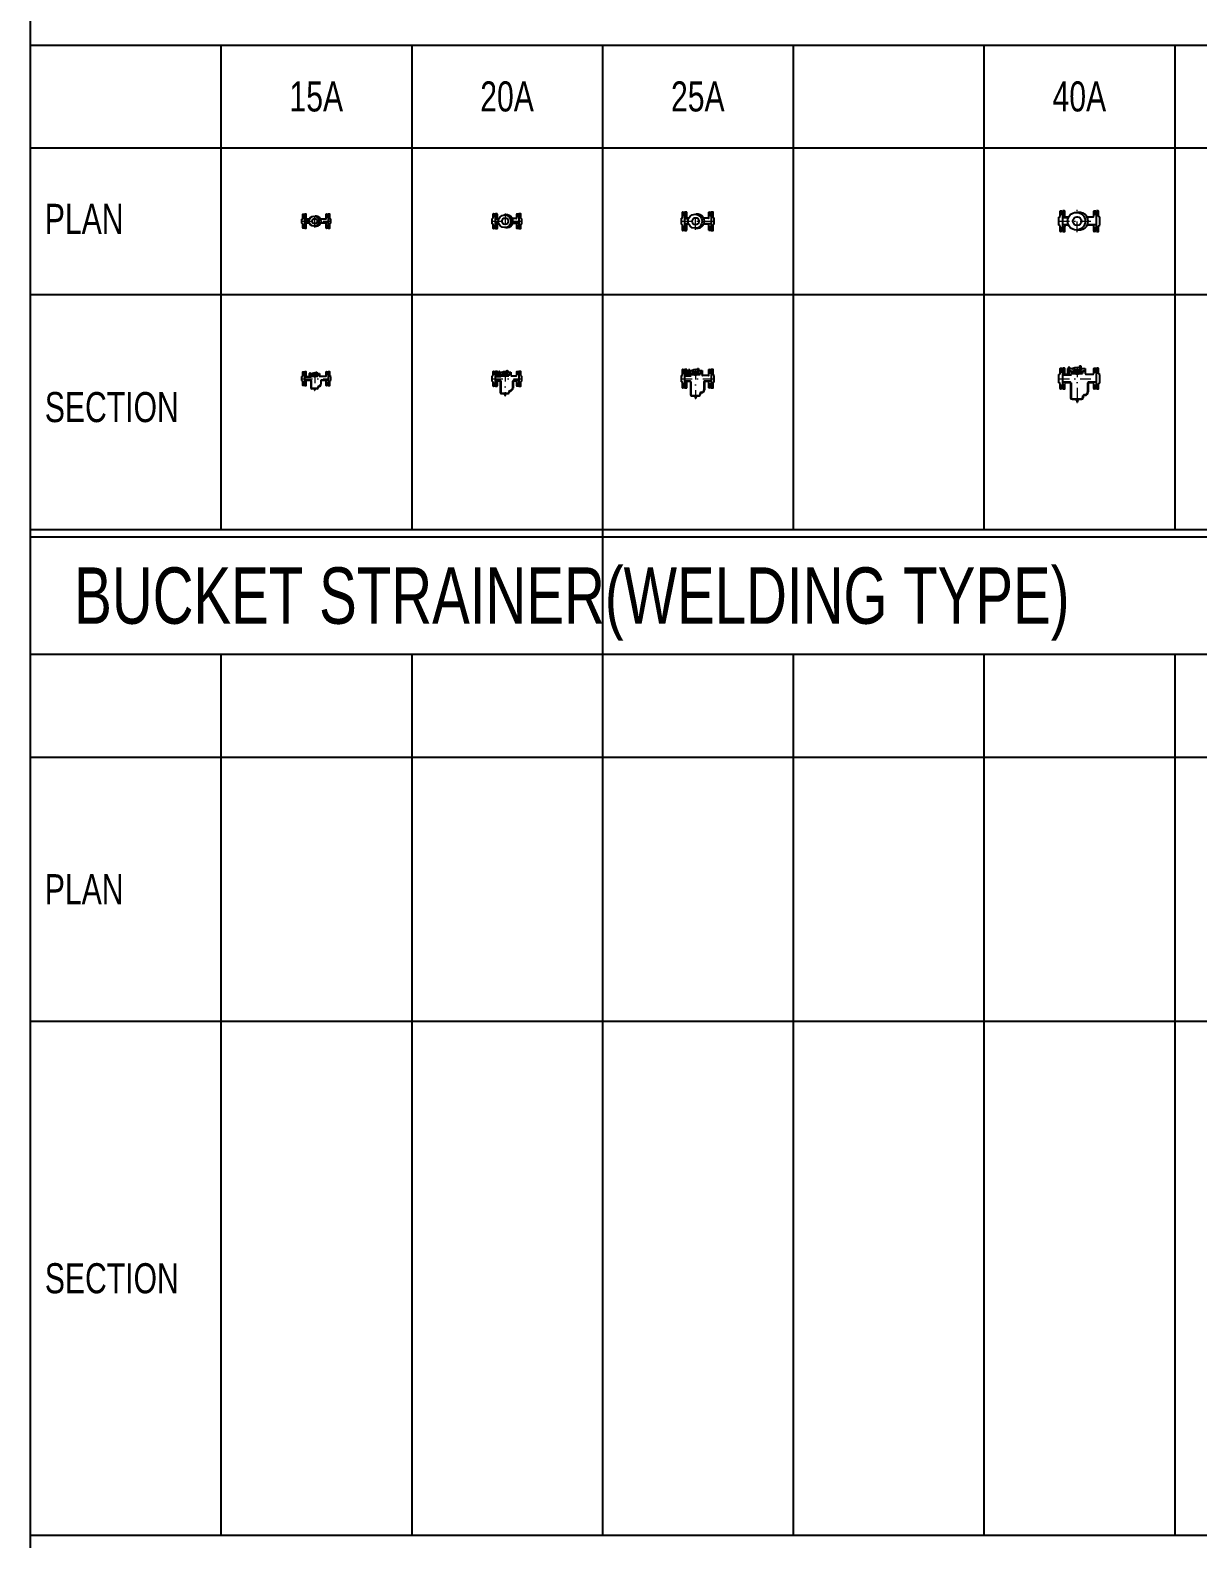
# Model space of a CAD drawing. Extents: x 0 to 60630, y 0 to 46389.
# Drawn here: x 27630 to 35587, y 24514 to 34790 of the extents above; entities that cross this region are included whole.
import ezdxf
from ezdxf.enums import TextEntityAlignment as Align

# ---------------------------------------------------------------- set-up
doc = ezdxf.new("R2010")
doc.units = 0
doc.header["$LTSCALE"] = 30
doc.header["$MEASUREMENT"] = 0
doc.linetypes.add('DGN Style 2', pattern=[3, 1.8, -1.2])
doc.linetypes.add('DGN Style 4', pattern=[4.8, 2.4, -1.2, 0, -1.2])
for name, color, linetype, lineweight in [('L(c)', 1, 'DGN Style 4', 5), ('L(hid)', 2, 'DGN Style 2', 5), ('L(txt)', 2, 'Continuous', 13)]:
    doc.layers.add(name, color=color, linetype=linetype, lineweight=lineweight)
doc.styles.add('Style-ENGINEERING', font='ENGINEERING.shx')

# ---------------------------------------------------------------- blocks, each defined once
blk = doc.blocks.new('*U180')
for p, q in [((-98, 14), (-92, 17)), ((-98, -14), (-98, 14)), ((-92, 17), (-92, 47)), ((-91, 48), (-81, 48)), ((-81, 27), (-81, 48)), ((-80, 26), (-80, -26)), ((-80, 26), (-80, -26)), ((-80, 11), (-47, 11)), ((-69, 48), (-79, 48)), ((-79, 27), (-79, 48)), ((-68, 16), (-68, 47)), ((-46, 13), (-64, 13)), ((64, 15), (29, 15)), ((68, 18), (68, 47)), ((69, 48), (79, 48)), ((79, 27), (79, 48)), ((80, 26), (80, -26)), ((80, 26), (80, -26)), ((91, 48), (81, 48)), ((81, 27), (81, 48)), ((92, 17), (92, 47)), ((98, 14), (92, 17)), ((98, -14), (98, 14)), ((-92, -17), (-98, -14)), ((-92, -46), (-92, -17)), ((-81, -47), (-91, -47)), ((-81, -47), (-81, -27)), ((-80, -11), (-47, -11)), ((-79, -47), (-79, -27)), ((-79, -47), (-69, -47)), ((-68, -46), (-68, -16)), ((-46, -13), (-64, -13)), ((80, -11), (30, -11)), ((64, -13), (30, -13)), ((68, -46), (68, -16)), ((79, -47), (69, -47)), ((79, -47), (79, -27)), ((81, -47), (81, -27)), ((81, -47), (91, -47)), ((92, -17), (98, -14)), ((92, -46), (92, -17))]:
    blk.add_line(p, q)
for centre, radius in [((-14, 0), 34.6), ((-11, 0), 17.3)]:
    blk.add_circle(centre, radius)
for centre, radius, start, end in [((-91, 47), 1, 90, 180), ((-80, 27), 1, 180, 270), ((-80, 27), 1, 270, 0), ((-69, 47), 1, 0, 90), ((-64, 16), 3.6, 180, 270), ((-2, 0), 34.6, 260.4059, 99.5941), ((64, 18), 3.6, 270, 0), ((69, 47), 1, 90, 180), ((80, 27), 1, 180, 270), ((80, 27), 1, 270, 0), ((91, 47), 1, 0, 90), ((-91, -46), 1, 180, 270), ((-80, -27), 1, 90, 180), ((-80, -27), 1, 0, 90), ((-69, -46), 1, 270, 0), ((-64, -16), 3.6, 90, 180), ((64, -16), 3.6, 0, 90), ((69, -46), 1, 180, 270), ((80, -27), 1, 90, 180), ((80, -27), 1, 0, 90), ((91, -46), 1, 270, 0)]:
    blk.add_arc(centre, radius, start, end)
blk = doc.blocks.new('*U181')
for p, q in [((-101, 17), (-94, 21)), ((-101, -17), (-101, 17)), ((-94, 21), (-94, 49)), ((-93, 50), (-81, 50)), ((-81, 30), (-81, 50)), ((-80, 29), (-80, -29)), ((-80, 29), (-80, -29)), ((-58, 14), (-80, 14)), ((-67, 50), (-79, 50)), ((-79, 30), (-79, 50)), ((-66, 20), (-66, 49)), ((-57, 16), (-62, 16)), ((62, 18), (37, 18)), ((66, 22), (66, 49)), ((67, 50), (79, 50)), ((79, 30), (79, 50)), ((80, 29), (80, -29)), ((80, 29), (80, -29)), ((93, 50), (81, 50)), ((81, 30), (81, 50)), ((94, 21), (94, 49)), ((101, 17), (94, 21)), ((101, -17), (101, 17)), ((-94, -21), (-101, -17)), ((-94, -49), (-94, -21)), ((-81, -50), (-93, -50)), ((-81, -50), (-81, -30)), ((-58, -14), (-80, -14)), ((-79, -50), (-79, -30)), ((-79, -50), (-67, -50)), ((-66, -49), (-66, -20)), ((-57, -16), (-62, -16)), ((62, -16), (38, -16)), ((80, -13), (39, -13)), ((66, -49), (66, -20)), ((79, -50), (67, -50)), ((79, -50), (79, -30)), ((81, -50), (81, -30)), ((81, -50), (93, -50)), ((94, -21), (101, -17)), ((94, -49), (94, -21))]:
    blk.add_line(p, q)
for centre, radius in [((-17, 0), 43.2), ((-13, 0), 21.6)]:
    blk.add_circle(centre, radius)
for centre, radius, start, end in [((-93, 49), 1, 90, 180), ((-80, 30), 1, 180, 270), ((-80, 30), 1, 270, 0), ((-67, 49), 1, 0, 90), ((-62, 20), 3.6, 180, 270), ((-3, 0), 43.2, 260.4059, 99.5941), ((62, 22), 3.6, 270, 0), ((67, 49), 1, 90, 180), ((80, 30), 1, 180, 270), ((80, 30), 1, 270, 0), ((93, 49), 1, 0, 90), ((-93, -49), 1, 180, 270), ((-80, -30), 1, 90, 180), ((-80, -30), 1, 0, 90), ((-67, -49), 1, 270, 0), ((-62, -20), 3.6, 90, 180), ((62, -20), 3.6, 0, 90), ((67, -49), 1, 180, 270), ((80, -30), 1, 90, 180), ((80, -30), 1, 0, 90), ((93, -49), 1, 270, 0)]:
    blk.add_arc(centre, radius, start, end)
blk = doc.blocks.new('*U182')
for p, q in [((-111, 20), (-104, 24)), ((-111, -21), (-111, 20)), ((-104, 24), (-104, 61)), ((-103, 62), (-91, 62)), ((-91, 36), (-91, 62)), ((-90, 35), (-90, -35)), ((-90, 35), (-90, -35)), ((-64, 17), (-90, 17)), ((-77, 62), (-89, 62)), ((-89, 36), (-89, 62)), ((-76, 24), (-76, 61)), ((-63, 20), (-72, 20)), ((72, 20), (41, 20)), ((76, 24), (76, 61)), ((77, 62), (89, 62)), ((89, 36), (89, 62)), ((90, 35), (90, -35)), ((90, 35), (90, -35)), ((103, 62), (91, 62)), ((91, 36), (91, 62)), ((104, 24), (104, 61)), ((111, 20), (104, 24)), ((111, -21), (111, 20)), ((-104, -24), (-111, -21)), ((-104, -62), (-104, -24)), ((-91, -63), (-103, -63)), ((-91, -63), (-91, -36)), ((-64, -17), (-90, -17)), ((-89, -63), (-89, -36)), ((-89, -63), (-77, -63)), ((-76, -62), (-76, -24)), ((-63, -20), (-72, -20)), ((72, -20), (41, -20)), ((90, -17), (42, -17)), ((76, -62), (76, -24)), ((89, -63), (77, -63)), ((89, -63), (89, -36)), ((91, -63), (91, -36)), ((91, -63), (103, -63)), ((104, -24), (111, -21)), ((104, -62), (104, -24))]:
    blk.add_line(p, q)
for centre, radius in [((-19, 0), 48), ((-15, 0), 24)]:
    blk.add_circle(centre, radius)
for centre, radius, start, end in [((-103, 61), 1, 90, 180), ((-90, 36), 1, 180, 270), ((-90, 36), 1, 270, 0), ((-77, 61), 1, 0, 90), ((-72, 24), 4, 180, 270), ((-3, 0), 48, 260.4059, 99.5941), ((72, 24), 4, 270, 0), ((77, 61), 1, 90, 180), ((90, 36), 1, 180, 270), ((90, 36), 1, 270, 0), ((103, 61), 1, 0, 90), ((-103, -62), 1, 180, 270), ((-90, -36), 1, 90, 180), ((-90, -36), 1, 0, 90), ((-77, -62), 1, 270, 0), ((-72, -24), 4, 90, 180), ((72, -24), 4, 0, 90), ((77, -62), 1, 180, 270), ((90, -36), 1, 90, 180), ((90, -36), 1, 0, 90), ((103, -62), 1, 270, 0)]:
    blk.add_arc(centre, radius, start, end)
blk = doc.blocks.new('*U183')
for p, q in [((-139, 28), (-131, 32)), ((-139, -28), (-139, 28)), ((-131, 32), (-131, 68)), ((-129, 70), (-117, 70)), ((-117, 45), (-117, 70)), ((-115, 43), (-115, -42)), ((-115, 43), (-115, -42)), ((-75, 24), (-115, 24)), ((-101, 70), (-113, 70)), ((-113, 45), (-113, 70)), ((-99, 33), (-99, 68)), ((-73, 28), (-94, 28)), ((94, 28), (53, 28)), ((99, 33), (99, 68)), ((101, 70), (113, 70)), ((113, 45), (113, 70)), ((115, 43), (115, -42)), ((115, 43), (115, -42)), ((129, 70), (117, 70)), ((117, 45), (117, 70)), ((131, 32), (131, 68)), ((139, 28), (131, 32)), ((139, -28), (139, 28)), ((-131, -32), (-139, -28)), ((-131, -68), (-131, -32)), ((-117, -70), (-129, -70)), ((-117, -70), (-117, -44)), ((-75, -24), (-115, -24)), ((-113, -70), (-113, -44)), ((-113, -70), (-101, -70)), ((-99, -68), (-99, -33)), ((-73, -28), (-94, -28)), ((94, -28), (53, -28)), ((115, -24), (55, -24)), ((99, -68), (99, -33)), ((113, -70), (101, -70)), ((113, -70), (113, -44)), ((117, -70), (117, -44)), ((117, -70), (129, -70)), ((131, -32), (139, -28)), ((131, -68), (131, -32))]:
    blk.add_line(p, q)
for centre, radius in [((-20, 0), 60), ((-15, 0), 30)]:
    blk.add_circle(centre, radius)
for centre, radius, start, end in [((-129, 68), 2, 90, 180), ((-115, 45), 2, 180, 270), ((-115, 45), 2, 270, 0), ((-101, 68), 2, 0, 90), ((-94, 33), 5, 180, 270), ((0, 0), 60, 260.4059, 99.5941), ((94, 33), 5, 270, 0), ((101, 68), 2, 90, 180), ((115, 45), 2, 180, 270), ((115, 45), 2, 270, 0), ((129, 68), 2, 0, 90), ((-129, -68), 2, 180, 270), ((-115, -44), 2, 90, 180), ((-115, -44), 2, 0, 90), ((-101, -68), 2, 270, 0), ((-94, -33), 5, 90, 180), ((94, -33), 5, 0, 90), ((101, -68), 2, 180, 270), ((115, -44), 2, 90, 180), ((115, -44), 2, 0, 90), ((129, -68), 2, 270, 0)]:
    blk.add_arc(centre, radius, start, end)
blk = doc.blocks.new('*U202')
for p, q in [((-131, 69), (-131, 105)), ((-129, 107), (-117, 107)), ((-117, 81), (-117, 107)), ((-101, 107), (-113, 107)), ((-113, 81), (-113, 107)), ((-99, 70), (-99, 105)), ((-80, 106), (-80, 90)), ((-80, 106), (-45, 106)), ((-77, 107), (-63, 107)), ((-77, 107), (-77, 106)), ((-76, 112), (-75, 112)), ((-76, 112), (-76, 107)), ((-76, 107), (-64, 107)), ((-75, 112), (-65, 112)), ((-73, 112), (-73, 107)), ((-67, 112), (-67, 107)), ((-65, 112), (-64, 112)), ((-64, 112), (-64, 107)), ((-63, 107), (-63, 106)), ((0, 116), (0, 112)), ((0, 116), (10, 116)), ((1, 123), (1, 116)), ((1, 123), (9, 123)), ((1, 123), (5, 116)), ((1, 116), (5, 123)), ((5, 123), (5, 116)), ((5, 123), (9, 116)), ((5, 116), (9, 123)), ((9, 123), (9, 116)), ((10, 116), (10, 108)), ((15, 106), (40, 106)), ((40, 106), (40, 90)), ((99, 70), (99, 105)), ((101, 107), (113, 107)), ((113, 81), (113, 107)), ((129, 107), (117, 107)), ((117, 81), (117, 107)), ((131, 69), (131, 105)), ((-139, 65), (-131, 69)), ((-139, 8), (-139, 65)), ((-131, 4), (-139, 8)), ((-131, -31), (-131, 4)), ((-115, 79), (-115, -6)), ((-115, 79), (-115, -6)), ((-59, 61), (-115, 61)), ((-61, 12), (-115, 12)), ((-99, -31), (-99, 3)), ((-70, 65), (-94, 65)), ((-65, 8), (-94, 8)), ((-80, 90), (-54, 90)), ((-80, 87), (-80, 71)), ((-80, 87), (-55, 87)), ((-70, 71), (-80, 71)), ((-70, 71), (-70, 65)), ((-60, 3), (-60, -94)), ((-56, 7), (-56, -94)), ((-54, 90), (-54, 66)), ((-54, 82), (-31, 82)), ((-54, 72), (-28, 72)), ((-45, 90), (-45, 82)), ((-2, 72), (22, 72)), ((1, 82), (15, 82)), ((15, 90), (15, 72)), ((22, 90), (40, 90)), ((22, 90), (22, 72)), ((22, 87), (40, 87)), ((40, 87), (40, 70)), ((94, 65), (45, 65)), ((56, 7), (56, -53)), ((60, 3), (60, -53)), ((115, 12), (61, 12)), ((94, 8), (65, 8)), ((99, -31), (99, 3)), ((115, 79), (115, -6)), ((115, 79), (115, -6)), ((139, 65), (131, 69)), ((131, 4), (139, 8)), ((131, -31), (131, 4)), ((139, 8), (139, 65)), ((-117, -33), (-129, -33)), ((-117, -33), (-117, -8)), ((-113, -33), (-113, -8)), ((-113, -33), (-101, -33)), ((-50, -100), (15, -100)), ((-17, -100), (-17, -123)), ((-12, -100), (-12, -123)), ((21, -89), (21, -94)), ((25, -89), (25, -94)), ((35, -73), (36, -73)), ((35, -77), (36, -77)), ((113, -33), (101, -33)), ((113, -33), (113, -8)), ((117, -33), (117, -8)), ((117, -33), (129, -33)), ((-50, -104), (-30, -104)), ((-25, -107), (-30, -104)), ((-25, -107), (-17, -107)), ((-17, -118), (-12, -118)), ((-17, -118), (-12, -123)), ((-17, -123), (-12, -118)), ((-17, -123), (-12, -123)), ((-12, -107), (-5, -107)), ((-5, -107), (0, -104)), ((0, -104), (15, -104))]:
    blk.add_line(p, q)
for radius in [16.2, 12.5]:
    blk.add_circle((-15, 82), radius)
for centre, radius, start, end in [((-129, 105), 2, 90, 180), ((-101, 105), 2, 0, 90), ((-74, 110), 2.55, 55.591, 124.409), ((-70, 102), 10, 90.4002, 107.1986), ((-70, 102), 10, 72.8014, 89.5998), ((-66, 110), 2.55, 55.591, 124.409), ((-15, 53), 60.3, 60.1372, 119.8628), ((101, 105), 2, 90, 180), ((129, 105), 2, 0, 90), ((-115, 81), 2, 180, 270), ((-115, 81), 2, 270, 0), ((-94, 70), 5, 180, 270), ((-94, 3), 5, 90, 180), ((-65, 3), 5, 0, 90), ((-61, 7), 5, 0, 90), ((-59, 66), 5, 270, 0), ((-15, 38), 60.3, 60.1372, 119.8628), ((45, 70), 5, 180, 270), ((61, 7), 5, 90, 180), ((65, 3), 5, 90, 180), ((94, 70), 5, 270, 0), ((94, 3), 5, 0, 90), ((115, 81), 2, 180, 270), ((115, 81), 2, 270, 0), ((-129, -31), 2, 180, 270), ((-115, -8), 2, 90, 180), ((-115, -8), 2, 0, 90), ((-101, -31), 2, 270, 0), ((-50, -94), 10, 180, 270), ((-50, -94), 6, 180, 270), ((15, -94), 10, 270, 0), ((15, -94), 6, 270, 0), ((36, -53), 20, 270, 0), ((36, -53), 24, 270, 0), ((101, -31), 2, 180, 270), ((115, -8), 2, 90, 180), ((115, -8), 2, 0, 90), ((129, -31), 2, 270, 0)]:
    blk.add_arc(centre, radius, start, end)
for major_axis, ratio in [((0, 16), 0.875), ((0, 12), 0.833333)]:
    blk.add_ellipse((35, -89), major_axis=major_axis, ratio=ratio, start_param=0, end_param=1.570796)
blk = doc.blocks.new('*U203')
for p, q in [((-111, 52), (-104, 56)), ((-111, 11), (-111, 52)), ((-104, 8), (-111, 11)), ((-104, 56), (-104, 93)), ((-104, -30), (-104, 8)), ((-103, 94), (-91, 94)), ((-91, 68), (-91, 94)), ((-90, 67), (-90, -3)), ((-90, 67), (-90, -3)), ((-50, 49), (-90, 49)), ((-52, 15), (-90, 15)), ((-77, 94), (-89, 94)), ((-89, 68), (-89, 94)), ((-76, 56), (-76, 93)), ((-76, -30), (-76, 8)), ((-59, 52), (-72, 52)), ((-55, 12), (-72, 12)), ((-67, 87), (-67, 74)), ((-67, 87), (-39, 87)), ((-67, 74), (-46, 74)), ((-67, 72), (-67, 59)), ((-67, 72), (-47, 72)), ((-59, 59), (-67, 59)), ((-65, 88), (-53, 88)), ((-65, 88), (-65, 87)), ((-64, 92), (-63, 92)), ((-64, 92), (-64, 88)), ((-64, 88), (-54, 88)), ((-63, 92), (-55, 92)), ((-61, 92), (-61, 88)), ((-59, 59), (-59, 52)), ((-57, 92), (-57, 88)), ((-55, 92), (-54, 92)), ((-54, 92), (-54, 88)), ((-53, 88), (-53, 87)), ((-51, 8), (-51, -78)), ((-48, 11), (-48, -78)), ((-46, 74), (-46, 53)), ((-46, 68), (-28, 68)), ((-46, 60), (-25, 60)), ((-39, 74), (-39, 68)), ((-5, 60), (15, 60)), ((-3, 95), (-3, 92)), ((-3, 95), (5, 95)), ((-2, 101), (-2, 95)), ((-2, 101), (4, 101)), ((-2, 101), (1, 95)), ((-2, 95), (1, 101)), ((-2, 68), (9, 68)), ((1, 101), (1, 95)), ((1, 101), (4, 95)), ((1, 95), (4, 101)), ((4, 101), (4, 95)), ((5, 95), (5, 89)), ((9, 87), (29, 87)), ((9, 74), (9, 60)), ((15, 74), (29, 74)), ((15, 74), (15, 60)), ((15, 72), (29, 72)), ((29, 87), (29, 74)), ((29, 72), (29, 56)), ((72, 52), (33, 52)), ((42, 11), (42, -45)), ((45, 8), (45, -45)), ((90, 15), (46, 15)), ((72, 12), (49, 12)), ((76, 56), (76, 93)), ((76, -30), (76, 8)), ((77, 94), (89, 94)), ((89, 68), (89, 94)), ((90, 67), (90, -3)), ((90, 67), (90, -3)), ((103, 94), (91, 94)), ((91, 68), (91, 94)), ((104, 56), (104, 93)), ((111, 52), (104, 56)), ((104, 8), (111, 11)), ((104, -30), (104, 8)), ((111, 11), (111, 52)), ((-91, -31), (-103, -31)), ((-91, -31), (-91, -4)), ((-89, -31), (-89, -4)), ((-89, -31), (-77, -31)), ((-43, -83), (9, -83)), ((-43, -86), (-27, -86)), ((-23, -88), (-27, -86)), ((-23, -88), (-17, -88)), ((-17, -83), (-17, -101)), ((-17, -97), (-13, -97)), ((-17, -97), (-13, -101)), ((-17, -101), (-13, -97)), ((-17, -101), (-13, -101)), ((-13, -83), (-13, -101)), ((-13, -88), (-7, -88)), ((-7, -88), (-3, -86)), ((-3, -86), (9, -86)), ((14, -74), (14, -78)), ((17, -74), (17, -78)), ((25, -61), (26, -61)), ((25, -64), (26, -64)), ((89, -31), (77, -31)), ((89, -31), (89, -4)), ((91, -31), (91, -4)), ((91, -31), (103, -31))]:
    blk.add_line(p, q)
for radius in [12.9, 10]:
    blk.add_circle((-15, 68), radius)
for centre, radius, start, end in [((-103, 93), 1, 90, 180), ((-90, 68), 1, 180, 270), ((-90, 68), 1, 270, 0), ((-77, 93), 1, 0, 90), ((-72, 56), 4, 180, 270), ((-72, 8), 4, 90, 180), ((-62, 90), 2.04, 55.591, 124.409), ((-59, 84), 8, 90.4002, 107.1986), ((-59, 84), 8, 72.8014, 89.5998), ((-56, 90), 2.04, 55.591, 124.409), ((-55, 8), 4, 0, 90), ((-52, 11), 4, 0, 90), ((-50, 53), 4, 270, 0), ((-15, 45), 48.2, 60.1372, 119.8628), ((-15, 32), 48.2, 60.1372, 119.8628), ((33, 56), 4, 180, 270), ((46, 11), 4, 90, 180), ((49, 8), 4, 90, 180), ((72, 56), 4, 270, 0), ((72, 8), 4, 0, 90), ((77, 93), 1, 90, 180), ((90, 68), 1, 180, 270), ((90, 68), 1, 270, 0), ((103, 93), 1, 0, 90), ((-103, -30), 1, 180, 270), ((-90, -4), 1, 90, 180), ((-90, -4), 1, 0, 90), ((-77, -30), 1, 270, 0), ((-43, -78), 8, 180, 270), ((-43, -78), 4.8, 180, 270), ((9, -78), 8, 270, 0), ((9, -78), 4.8, 270, 0), ((26, -45), 16, 270, 0), ((26, -45), 19.2, 270, 0), ((77, -30), 1, 180, 270), ((90, -4), 1, 90, 180), ((90, -4), 1, 0, 90), ((103, -30), 1, 270, 0)]:
    blk.add_arc(centre, radius, start, end)
for major_axis, ratio in [((0, 12.8), 0.875), ((0, 9.6), 0.833333)]:
    blk.add_ellipse((25, -74), major_axis=major_axis, ratio=ratio, start_param=0, end_param=1.570796)
blk = doc.blocks.new('*U204')
for p, q in [((-101, 46), (-94, 50)), ((-101, 12), (-101, 46)), ((-94, 8), (-101, 12)), ((-94, 50), (-94, 78)), ((-94, -20), (-94, 8)), ((-93, 79), (-81, 79)), ((-81, 59), (-81, 79)), ((-80, 58), (-80, 0)), ((-80, 58), (-80, 0)), ((-45, 43), (-80, 43)), ((-46, 15), (-80, 15)), ((-67, 79), (-79, 79)), ((-79, 59), (-79, 79)), ((-66, 49), (-66, 78)), ((-66, -20), (-66, 9)), ((-53, 45), (-62, 45)), ((-49, 13), (-62, 13)), ((-60, 73), (-60, 61)), ((-60, 73), (-35, 73)), ((-60, 61), (-41, 61)), ((-60, 59), (-60, 48)), ((-60, 59), (-42, 59)), ((-53, 48), (-60, 48)), ((-58, 74), (-48, 74)), ((-58, 74), (-58, 73)), ((-57, 77), (-57, 77)), ((-57, 77), (-49, 77)), ((-57, 77), (-57, 74)), ((-57, 74), (-49, 74)), ((-55, 77), (-55, 74)), ((-53, 48), (-53, 45)), ((-51, 77), (-51, 74)), ((-49, 77), (-49, 77)), ((-49, 77), (-49, 74)), ((-48, 74), (-48, 73)), ((-46, 9), (-46, -65)), ((-43, 12), (-43, -65)), ((-41, 61), (-41, 46)), ((-41, 55), (-25, 55)), ((-41, 48), (-22, 48)), ((-35, 61), (-35, 55)), ((-4, 48), (13, 48)), ((-3, 80), (-3, 77)), ((-3, 80), (5, 80)), ((-2, 85), (-2, 80)), ((-2, 85), (4, 85)), ((-2, 85), (1, 80)), ((-2, 80), (1, 85)), ((-2, 55), (8, 55)), ((1, 85), (1, 80)), ((1, 85), (4, 80)), ((1, 80), (4, 85)), ((4, 85), (4, 80)), ((5, 80), (5, 75)), ((8, 73), (26, 73)), ((8, 61), (8, 48)), ((13, 61), (26, 61)), ((13, 61), (13, 48)), ((13, 59), (26, 59)), ((26, 73), (26, 61)), ((26, 59), (26, 51)), ((62, 47), (30, 47)), ((38, 13), (38, -35)), ((80, 16), (41, 16)), ((41, 9), (41, -35)), ((62, 13), (44, 13)), ((66, 51), (66, 78)), ((66, -20), (66, 9)), ((67, 79), (79, 79)), ((79, 59), (79, 79)), ((80, 58), (80, 0)), ((80, 58), (80, 0)), ((93, 79), (81, 79)), ((81, 59), (81, 79)), ((94, 50), (94, 78)), ((101, 46), (94, 50)), ((94, 8), (101, 12)), ((94, -20), (94, 8)), ((101, 12), (101, 46)), ((-81, -21), (-93, -21)), ((-81, -21), (-81, -1)), ((-79, -21), (-79, -1)), ((-79, -21), (-67, -21)), ((-39, -69), (8, -69)), ((-39, -72), (-24, -72)), ((-21, -74), (-24, -72)), ((-21, -74), (-15, -74)), ((-15, -69), (-15, -85)), ((-15, -82), (-12, -82)), ((-15, -82), (-12, -85)), ((-15, -85), (-12, -82)), ((-15, -85), (-12, -85)), ((-12, -69), (-12, -85)), ((-12, -74), (-6, -74)), ((-6, -74), (-3, -72)), ((-3, -72), (8, -72)), ((13, -61), (13, -65)), ((15, -61), (15, -65)), ((23, -49), (23, -49)), ((23, -52), (23, -52)), ((79, -21), (67, -21)), ((79, -21), (79, -1)), ((81, -21), (81, -1)), ((81, -21), (93, -21))]:
    blk.add_line(p, q)
for radius in [11.6, 9]:
    blk.add_circle((-13, 55), radius)
for centre, radius, start, end in [((-93, 78), 1, 90, 180), ((-80, 59), 1, 180, 270), ((-80, 59), 1, 270, 0), ((-67, 78), 1, 0, 90), ((-62, 49), 3.6, 180, 270), ((-62, 9), 3.6, 90, 180), ((-56, 76), 1.84, 55.591, 124.409), ((-53, 70), 7.2, 90.4002, 107.1986), ((-53, 70), 7.2, 72.8014, 89.5998), ((-50, 76), 1.84, 55.591, 124.409), ((-49, 9), 3.6, 0, 90), ((-46, 12), 3.6, 0, 90), ((-45, 46), 3.6, 270, 0), ((-13, 35), 43.4, 60.1372, 119.8628), ((-13, 24), 43.4, 60.1372, 119.8628), ((30, 51), 3.6, 180, 270), ((41, 13), 3.6, 90, 180), ((44, 9), 3.6, 90, 180), ((62, 51), 3.6, 270, 0), ((62, 9), 3.6, 0, 90), ((67, 78), 1, 90, 180), ((80, 59), 1, 180, 270), ((80, 59), 1, 270, 0), ((93, 78), 1, 0, 90), ((-93, -20), 1, 180, 270), ((-80, -1), 1, 90, 180), ((-80, -1), 1, 0, 90), ((-67, -20), 1, 270, 0), ((-39, -65), 7.2, 180, 270), ((-39, -65), 4.32, 180, 270), ((8, -65), 7.2, 270, 0), ((8, -65), 4.32, 270, 0), ((23, -35), 14.4, 270, 0), ((23, -35), 17.3, 270, 0), ((67, -20), 1, 180, 270), ((80, -1), 1, 90, 180), ((80, -1), 1, 0, 90), ((93, -20), 1, 270, 0)]:
    blk.add_arc(centre, radius, start, end)
for major_axis, ratio in [((0, 11.5), 0.875), ((0, 8.64), 0.833333)]:
    blk.add_ellipse((23, -61), major_axis=major_axis, ratio=ratio, start_param=0, end_param=1.570796)
blk = doc.blocks.new('*U205')
for p, q in [((-98, 30), (-92, 33)), ((-98, 2), (-98, 30)), ((-92, -1), (-98, 2)), ((-92, 33), (-92, 62)), ((-91, 63), (-81, 63)), ((-81, 43), (-81, 63)), ((-80, 42), (-80, -10)), ((-80, 42), (-80, -10)), ((-80, 27), (-36, 27)), ((-80, 5), (-38, 5)), ((-69, 63), (-79, 63)), ((-79, 43), (-79, 63)), ((-68, 32), (-68, 62)), ((-43, 29), (-64, 29)), ((-40, 3), (-64, 3)), ((-49, 50), (-49, 43)), ((-49, 50), (-28, 50)), ((-49, 43), (-34, 43)), ((-49, 41), (-49, 34)), ((-49, 41), (-34, 41)), ((-43, 34), (-49, 34)), ((-47, 51), (-39, 51)), ((-47, 51), (-47, 50)), ((-46, 53), (-46, 54)), ((-46, 54), (-40, 54)), ((-46, 53), (-46, 51)), ((-46, 51), (-39, 51)), ((-44, 53), (-44, 51)), ((-43, 34), (-43, 29)), ((-41, 53), (-41, 51)), ((-40, 54), (-39, 53)), ((-39, 53), (-39, 51)), ((-39, 51), (-39, 50)), ((-37, 0), (-37, -47)), ((-35, 2), (-35, -47)), ((-34, 43), (-34, 30)), ((-34, 38), (-20, 38)), ((-34, 32), (-18, 32)), ((-28, 43), (-28, 38)), ((-4, 32), (10, 32)), ((-2, 60), (-2, 56)), ((-2, 60), (3, 60)), ((-2, 60), (0, 56)), ((-2, 56), (0, 60)), ((-2, 56), (-2, 53)), ((-2, 56), (3, 56)), ((-2, 38), (6, 38)), ((0, 60), (0, 56)), ((0, 60), (3, 56)), ((0, 56), (3, 60)), ((3, 60), (3, 56)), ((3, 56), (3, 51)), ((6, 50), (21, 50)), ((6, 43), (6, 32)), ((10, 43), (21, 43)), ((10, 43), (10, 32)), ((10, 41), (21, 41)), ((21, 50), (21, 43)), ((21, 41), (21, 33)), ((64, 31), (23, 31)), ((30, 2), (30, -23)), ((32, 0), (32, -23)), ((80, 5), (33, 5)), ((64, 3), (35, 3)), ((68, 34), (68, 62)), ((69, 63), (79, 63)), ((79, 43), (79, 63)), ((80, 42), (80, -10)), ((80, 42), (80, -10)), ((91, 63), (81, 63)), ((81, 43), (81, 63)), ((92, 33), (92, 62)), ((98, 30), (92, 33)), ((92, -1), (98, 2)), ((98, 2), (98, 30)), ((-92, -31), (-92, -1)), ((-81, -32), (-91, -32)), ((-81, -32), (-81, -11)), ((-79, -32), (-79, -11)), ((-79, -32), (-69, -32)), ((-68, -31), (-68, 0)), ((-31, -50), (6, -50)), ((-31, -52), (-20, -52)), ((-17, -54), (-20, -52)), ((-17, -54), (-13, -54)), ((-13, -50), (-13, -63)), ((-13, -60), (-10, -60)), ((-13, -60), (-10, -63)), ((-13, -63), (-10, -60)), ((-13, -63), (-10, -63)), ((-10, -50), (-10, -63)), ((-10, -54), (-5, -54)), ((-5, -54), (-2, -52)), ((-2, -52), (6, -52)), ((10, -44), (10, -47)), ((12, -44), (12, -47)), ((18, -35), (18, -35)), ((18, -37), (18, -37)), ((68, -31), (68, 0)), ((79, -32), (69, -32)), ((79, -32), (79, -11)), ((81, -32), (81, -11)), ((81, -32), (91, -32)), ((92, -31), (92, -1))]:
    blk.add_line(p, q)
for radius in [9.31, 7.2]:
    blk.add_circle((-11, 38), radius)
for centre, radius, start, end in [((-91, 62), 1, 90, 180), ((-80, 43), 1, 180, 270), ((-80, 43), 1, 270, 0), ((-69, 62), 1, 0, 90), ((-64, 32), 3.6, 180, 270), ((-64, 0), 3.6, 90, 180), ((-45, 52), 1.47, 55.591, 124.409), ((-43, 48), 5.76, 90.4002, 107.1986), ((-43, 48), 5.76, 72.8014, 89.5998), ((-40, 52), 1.47, 55.591, 124.409), ((-40, 0), 2.88, 0, 90), ((-38, 2), 2.88, 0, 90), ((-36, 30), 2.88, 270, 0), ((-11, 20), 34.7, 60.1372, 119.8628), ((-11, 13), 34.7, 60.1372, 119.8628), ((23, 33), 2.88, 180, 270), ((33, 2), 2.88, 90, 180), ((35, 0), 2.88, 90, 180), ((64, 34), 3.6, 270, 0), ((64, 0), 3.6, 0, 90), ((69, 62), 1, 90, 180), ((80, 43), 1, 180, 270), ((80, 43), 1, 270, 0), ((91, 62), 1, 0, 90), ((-91, -31), 1, 180, 270), ((-80, -11), 1, 90, 180), ((-80, -11), 1, 0, 90), ((-69, -31), 1, 270, 0), ((-31, -47), 5.76, 180, 270), ((-31, -47), 3.46, 180, 270), ((6, -47), 5.76, 270, 0), ((6, -47), 3.46, 270, 0), ((18, -23), 11.5, 270, 0), ((18, -23), 13.8, 270, 0), ((69, -31), 1, 180, 270), ((80, -11), 1, 90, 180), ((80, -11), 1, 0, 90), ((91, -31), 1, 270, 0)]:
    blk.add_arc(centre, radius, start, end)
for major_axis, ratio in [((0, 9.22), 0.875), ((0, 6.91), 0.833333)]:
    blk.add_ellipse((18, -44), major_axis=major_axis, ratio=ratio, start_param=0, end_param=1.570796)

msp = doc.modelspace()

# ---------------------------------------------------------------- linework, layer by layer
for p, q in [((27630, 44389), (27630, 17439)), ((27630, 34689), (58630, 34689)), ((28930, 34689), (28930, 31389)), ((30230, 34689), (30230, 31389)), ((31530, 34689), (31530, 31389)), ((31530, 34689), (31530, 24539)), ((32830, 34689), (32830, 31389)), ((34130, 34689), (34130, 31389)), ((35430, 34689), (35430, 31389)), ((27630, 33989), (58630, 33989)), ((27630, 32989), (58630, 32989)), ((27630, 31389), (58630, 31389)), ((27630, 31339), (58630, 31339)), ((27630, 30539), (58630, 30539)), ((28930, 30539), (28930, 24539)), ((30230, 30539), (30230, 24539)), ((31530, 30539), (31530, 24539)), ((32830, 30539), (32830, 24539)), ((34130, 30539), (34130, 24539)), ((35430, 30539), (35430, 24539)), ((27630, 29839), (58630, 29839)), ((27630, 28039), (58630, 28039)), ((27630, 24539), (58630, 24539)), ((27630, 24539), (58630, 24539))]:
    msp.add_line(p, q)
at = {"layer": 'L(c)'}
for p, q in [((29500, 33524), (29487, 33524)), ((29500, 33524), (29513, 33524)), ((29569, 33446), (29569, 33532)), ((29660, 33524), (29647, 33524)), ((29660, 33524), (29673, 33524)), ((30800, 33527), (30785, 33527)), ((30800, 33527), (30815, 33527)), ((30867, 33542), (30867, 33436)), ((30960, 33527), (30945, 33527)), ((30960, 33527), (30975, 33527)), ((32090, 33534), (32075, 33534)), ((32090, 33534), (32105, 33534)), ((32165, 33431), (32165, 33552)), ((32270, 33534), (32255, 33534)), ((32270, 33534), (32285, 33534)), ((34664, 33542), (34648, 33542)), ((34666, 33542), (34682, 33542)), ((34765, 33414), (34765, 33566)), ((34894, 33542), (34878, 33542)), ((34896, 33542), (34912, 33542)), ((29482, 33489), (29678, 33489)), ((29500, 33454), (29487, 33454)), ((29500, 33454), (29513, 33454)), ((29660, 33454), (29647, 33454)), ((29660, 33454), (29673, 33454)), ((30779, 33489), (30981, 33489)), ((30800, 33452), (30785, 33452)), ((30800, 33452), (30815, 33452)), ((30960, 33452), (30945, 33452)), ((30960, 33452), (30975, 33452)), ((32069, 33489), (32291, 33489)), ((32090, 33444), (32075, 33444)), ((32090, 33444), (32105, 33444)), ((32270, 33444), (32255, 33444)), ((32270, 33444), (32285, 33444)), ((34641, 33489), (34919, 33489)), ((34664, 33437), (34648, 33437)), ((34666, 33437), (34682, 33437)), ((34894, 33437), (34878, 33437)), ((34896, 33437), (34912, 33437)), ((30881, 32475), (30881, 32450)), ((32121, 32478), (32121, 32444)), ((32165, 32482), (32165, 32280)), ((32181, 32488), (32181, 32460)), ((34710, 32494), (34710, 32451)), ((34765, 32498), (34765, 32251)), ((34785, 32506), (34785, 32471)), ((29482, 32416), (29660, 32416)), ((29500, 32451), (29487, 32451)), ((29500, 32381), (29487, 32381)), ((29500, 32451), (29513, 32451)), ((29500, 32381), (29513, 32381)), ((29537, 32455), (29537, 32434)), ((29560, 32439), (29578, 32439)), ((29569, 32458), (29569, 32334)), ((29581, 32462), (29581, 32444)), ((29660, 32451), (29647, 32451)), ((29660, 32381), (29647, 32381)), ((29660, 32451), (29673, 32451)), ((29660, 32381), (29673, 32381)), ((30779, 32416), (30981, 32416)), ((30800, 32454), (30785, 32454)), ((30800, 32379), (30785, 32379)), ((30800, 32454), (30815, 32454)), ((30800, 32379), (30815, 32379)), ((30827, 32466), (30827, 32435)), ((30855, 32443), (30878, 32443)), ((30867, 32469), (30867, 32298)), ((30960, 32454), (30945, 32454)), ((30960, 32379), (30945, 32379)), ((30960, 32454), (30975, 32454)), ((30960, 32379), (30975, 32379)), ((32069, 32416), (32291, 32416)), ((32090, 32461), (32075, 32461)), ((32090, 32371), (32075, 32371)), ((32090, 32461), (32105, 32461)), ((32090, 32371), (32105, 32371)), ((32152, 32452), (32178, 32452)), ((32270, 32461), (32255, 32461)), ((32270, 32371), (32255, 32371)), ((32270, 32461), (32285, 32461)), ((32270, 32371), (32285, 32371)), ((34641, 32416), (34919, 32416)), ((34664, 32469), (34648, 32469)), ((34666, 32469), (34682, 32469)), ((34749, 32461), (34781, 32461)), ((34894, 32469), (34878, 32469)), ((34896, 32469), (34912, 32469)), ((34664, 32364), (34648, 32364)), ((34666, 32364), (34682, 32364)), ((34894, 32364), (34878, 32364)), ((34896, 32364), (34912, 32364))]:
    msp.add_line(p, q, dxfattribs=at)
at = {"layer": 'L(hid)'}
for p, q in [((29499, 33532), (29488, 33532)), ((29499, 33517), (29488, 33517)), ((29501, 33532), (29512, 33532)), ((29501, 33517), (29512, 33517)), ((29659, 33532), (29648, 33532)), ((29659, 33517), (29648, 33517)), ((29661, 33532), (29672, 33532)), ((29661, 33517), (29672, 33517)), ((30799, 33534), (30786, 33534)), ((30799, 33519), (30786, 33519)), ((30801, 33534), (30814, 33534)), ((30801, 33519), (30814, 33519)), ((30959, 33534), (30946, 33534)), ((30959, 33519), (30946, 33519)), ((30961, 33534), (30974, 33534)), ((30961, 33519), (30974, 33519)), ((32089, 33544), (32076, 33544)), ((32089, 33525), (32076, 33525)), ((32091, 33544), (32104, 33544)), ((32091, 33525), (32104, 33525)), ((32269, 33544), (32256, 33544)), ((32269, 33525), (32256, 33525)), ((32271, 33544), (32284, 33544)), ((32271, 33525), (32284, 33525)), ((34663, 33551), (34649, 33551)), ((34664, 33532), (34649, 33532)), ((34666, 33532), (34681, 33532)), ((34667, 33551), (34681, 33551)), ((34893, 33551), (34879, 33551)), ((34894, 33532), (34879, 33532)), ((34896, 33532), (34911, 33532)), ((34897, 33551), (34911, 33551)), ((29499, 33462), (29488, 33462)), ((29499, 33447), (29488, 33447)), ((29501, 33462), (29512, 33462)), ((29501, 33447), (29512, 33447)), ((29659, 33462), (29648, 33462)), ((29659, 33447), (29648, 33447)), ((29661, 33462), (29672, 33462)), ((29661, 33447), (29672, 33447)), ((30799, 33459), (30786, 33459)), ((30799, 33444), (30786, 33444)), ((30801, 33459), (30814, 33459)), ((30801, 33444), (30814, 33444)), ((30959, 33459), (30946, 33459)), ((30959, 33444), (30946, 33444)), ((30961, 33459), (30974, 33459)), ((30961, 33444), (30974, 33444)), ((32089, 33454), (32076, 33454)), ((32089, 33435), (32076, 33435)), ((32091, 33454), (32104, 33454)), ((32091, 33435), (32104, 33435)), ((32269, 33454), (32256, 33454)), ((32269, 33435), (32256, 33435)), ((32271, 33454), (32284, 33454)), ((32271, 33435), (32284, 33435)), ((34664, 33446), (34649, 33446)), ((34663, 33427), (34649, 33427)), ((34666, 33446), (34681, 33446)), ((34667, 33427), (34681, 33427)), ((34894, 33446), (34879, 33446)), ((34893, 33427), (34879, 33427)), ((34896, 33446), (34911, 33446)), ((34897, 33427), (34911, 33427)), ((34663, 32478), (34649, 32478)), ((34667, 32478), (34681, 32478)), ((34707, 32485), (34707, 32451)), ((34713, 32485), (34713, 32451)), ((34893, 32478), (34879, 32478)), ((34897, 32478), (34911, 32478)), ((29499, 32459), (29488, 32459)), ((29499, 32444), (29488, 32444)), ((29499, 32389), (29488, 32389)), ((29499, 32374), (29488, 32374)), ((29501, 32459), (29512, 32459)), ((29501, 32444), (29512, 32444)), ((29501, 32389), (29512, 32389)), ((29501, 32374), (29512, 32374)), ((29536, 32450), (29536, 32435)), ((29537, 32434), (29536, 32435)), ((29537, 32434), (29539, 32435)), ((29539, 32450), (29539, 32435)), ((29659, 32459), (29648, 32459)), ((29659, 32444), (29648, 32444)), ((29659, 32389), (29648, 32389)), ((29659, 32374), (29648, 32374)), ((29661, 32459), (29672, 32459)), ((29661, 32444), (29672, 32444)), ((29661, 32389), (29672, 32389)), ((29661, 32374), (29672, 32374)), ((30799, 32461), (30786, 32461)), ((30799, 32446), (30786, 32446)), ((30799, 32386), (30786, 32386)), ((30799, 32371), (30786, 32371)), ((30801, 32461), (30814, 32461)), ((30801, 32446), (30814, 32446)), ((30801, 32386), (30814, 32386)), ((30801, 32371), (30814, 32371)), ((30825, 32460), (30825, 32436)), ((30827, 32435), (30825, 32436)), ((30827, 32435), (30829, 32436)), ((30829, 32460), (30829, 32436)), ((30959, 32461), (30946, 32461)), ((30959, 32446), (30946, 32446)), ((30959, 32386), (30946, 32386)), ((30959, 32371), (30946, 32371)), ((30961, 32461), (30974, 32461)), ((30961, 32446), (30974, 32446)), ((30961, 32386), (30974, 32386)), ((30961, 32371), (30974, 32371)), ((32089, 32471), (32076, 32471)), ((32089, 32452), (32076, 32452)), ((32089, 32381), (32076, 32381)), ((32091, 32471), (32104, 32471)), ((32091, 32452), (32104, 32452)), ((32091, 32381), (32104, 32381)), ((32119, 32472), (32119, 32444)), ((32121, 32444), (32119, 32444)), ((32121, 32444), (32124, 32444)), ((32124, 32472), (32124, 32444)), ((32269, 32471), (32256, 32471)), ((32269, 32452), (32256, 32452)), ((32269, 32381), (32256, 32381)), ((32271, 32471), (32284, 32471)), ((32271, 32452), (32284, 32452)), ((32271, 32381), (32284, 32381)), ((34663, 32459), (34649, 32459)), ((34663, 32373), (34649, 32373)), ((34667, 32459), (34681, 32459)), ((34667, 32373), (34681, 32373)), ((34710, 32451), (34707, 32451)), ((34710, 32451), (34713, 32451)), ((34893, 32459), (34879, 32459)), ((34893, 32373), (34879, 32373)), ((34897, 32459), (34911, 32459)), ((34897, 32373), (34911, 32373)), ((32089, 32362), (32076, 32362)), ((32091, 32362), (32104, 32362)), ((32269, 32362), (32256, 32362)), ((32271, 32362), (32284, 32362)), ((34663, 32354), (34649, 32354)), ((34667, 32354), (34681, 32354)), ((34893, 32354), (34879, 32354)), ((34897, 32354), (34911, 32354))]:
    msp.add_line(p, q, dxfattribs=at)

# ---------------------------------------------------------------- block references
for name, p in [('*U180', (29580, 33489)), ('*U181', (30880, 33489)), ('*U182', (32180, 33489)), ('*U183', (34780, 33489)), ('*U203', (32180, 32385)), ('*U202', (34780, 32380)), ('*U205', (29580, 32401)), ('*U204', (30880, 32387))]:
    msp.add_blockref(name, p)

# ---------------------------------------------------------------- texts
at = {"layer": 'L(txt)', "style": 'Style-ENGINEERING', "width": 0.75}
for s, p in [('15A', (29580, 34339)), ('20A', (30880, 34339)), ('25A', (32180, 34339)), ('40A', (34780, 34339))]:
    msp.add_text(s, height=204.8, dxfattribs=at).set_placement(p, align=Align.MIDDLE_CENTER)
for s, height, p in [('PLAN', 204.8, (27730, 33505)), ('SECTION', 204.8, (27730, 32223)), ('BUCKET STRAINER(WELDING TYPE)', 384, (27930, 30939)), ('PLAN', 204.8, (27730, 28939)), ('SECTION', 204.8, (27730, 26289))]:
    msp.add_text(s, height=height, dxfattribs=at).set_placement(p, align=Align.MIDDLE_LEFT)

doc.saveas('drawing.dxf')
